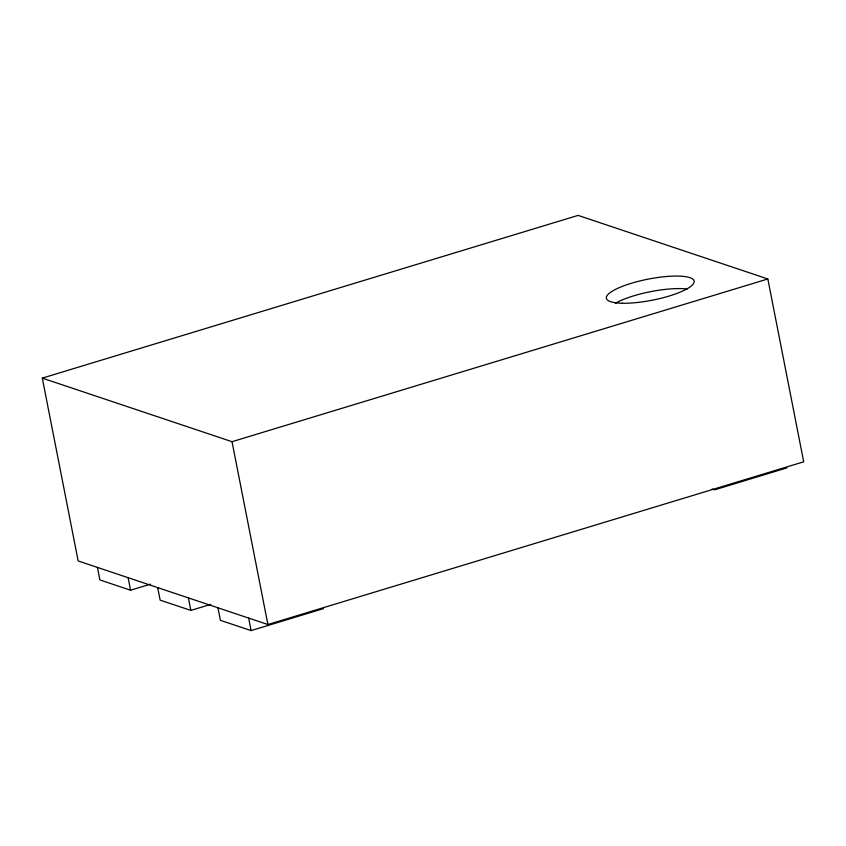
<?xml version="1.0" encoding="UTF-8"?>
<svg xmlns="http://www.w3.org/2000/svg" width="846" height="846" viewBox="0 0 846 846"><rect width="100%" height="100%" fill="white"/><g stroke="black" fill="none" stroke-linecap="round" stroke-linejoin="round"><path stroke-width="1.27" d="M42.3 378.12L578.093 215.392L767.83 278.969L803.7 461.81L267.907 624.538L78.17 560.961L42.3 378.12L232.026 441.697L767.83 278.969M97.427 567.412L99.881 579.933L130.57 590.222L150.493 584.174M157.694 587.61L160.148 600.131L190.836 610.421L210.76 604.361M217.961 607.809L220.415 620.33L251.103 630.608L323.32 608.676M786.833 467.901L714.616 489.834L712.163 489.02M232.026 441.697L267.907 624.538M248.65 618.088L251.103 630.608M188.383 597.889L190.836 610.421M128.116 577.691L130.57 590.222M615.391 303.312A44.701 10.734 -11.1 0 1 687.227 289.057M622.434 303.249A44.701 10.734 -11.1 0 0 693.583 283.431A44.701 10.734 -11.1 0 0 634.733 282.3A44.701 10.734 -11.1 0 0 622.434 303.249"/></g></svg>
